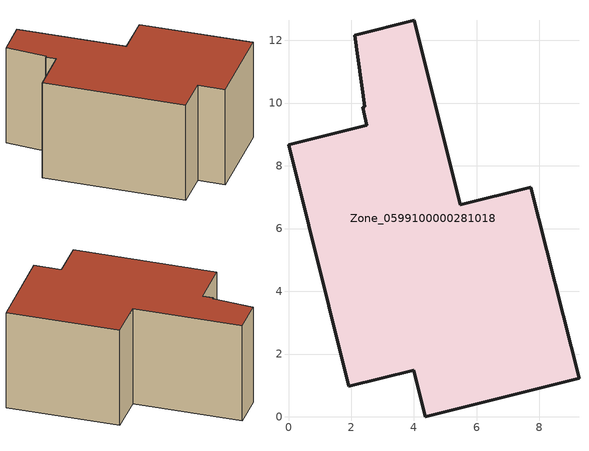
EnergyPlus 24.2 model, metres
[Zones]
Zone_0599100000281018
 floor ground (C_G): 2.11,12.16 4.01,12.64 5.48,6.76 7.73,7.32 9.26,1.22 4.36,0 3.99,1.49 1.92,0.98 0,8.67 2.5,9.3 2.36,9.87 2.44,9.88 z0
 wall outside (C_F): 1.92,0.98 3.99,1.49 4.36,0 9.26,1.22 7.73,7.32 5.48,6.76 4.01,12.64 2.11,12.16 2.44,9.88 2.36,9.87 2.5,9.3 0,8.67 1.92,0.98 z0:5.87
 roof outside (C_R): 4.01,12.64 2.11,12.16 2.44,9.88 2.36,9.87 2.5,9.3 0,8.67 1.92,0.98 3.99,1.49 4.36,0 9.26,1.22 7.73,7.32 5.48,6.76 z5.87
[BUILDING]
Pand.0599100000281018: North Axis=0; Terrain=City; Loads Convergence Tolerance Value=0.04; Temperature Convergence Tolerance Value=0.4; Solar Distribution=FullExterior; Maximum Number of Warmup Days=25; Minimum Number of Warmup Days=1
[Site:Location]
Rotterdam.The.Hague.AP_ZH_NLD Design_Conditions: Latitude=51.96; Longitude=4.45; Time Zone=1; Elevation=-4.5
[SITE:GROUNDTEMPERATURE:BUILDINGSURFACE]
18, 18, 18, 18, 18, 18, 18, 18, 18, 18, 18, 18
[MATERIAL] Thermal Absorptance=0.9; Solar Absorptance=0.7; Visible Absorptance=0.7
Name | Roughness | Thickness | Conductivity | Density | Specific Heat
G.TI.1965-1974 | MediumSmooth | 0.15 | 0.882353 | 540 | 1210
F.TI.1965-1974 | Rough | 0.3 | 0.697674 | 1920 | 840
R.TI.1965-1974 | MediumRough | 0.2 | 0.232558 | 1500 | 1000
[CONSTRUCTION]
C_G: G.TI.1965-1974
C_F: F.TI.1965-1974
C_R: R.TI.1965-1974
[ZONE]
Zone_0599100000281018: Type=1; Multiplier=1; Ceiling Height=Autocalculate; Volume=Autocalculate; Floor Area=autocalculate; Part of Total Floor Area=Yes
[ZONEINFILTRATION:DESIGNFLOWRATE]
Infil_Zone_0599100000281018: Zone or ZoneList or Space or SpaceList=Zone_0599100000281018; Schedule=AlwaysOn; Design Flow Rate Calculation Method=Flow/Area; Flow Rate per Floor Area=0.003; Constant Term Coefficient=1; Temperature Term Coefficient=0; Velocity Term Coefficient=0; Velocity Squared Term Coefficient=0
[HVACTEMPLATE:ZONE:IDEALLOADSAIRSYSTEM]
Zone_0599100000281018: Maximum Heating Supply Air Temperature=50; Minimum Cooling Supply Air Temperature=13; Maximum Heating Supply Air Humidity Ratio=0.0156; Minimum Cooling Supply Air Humidity Ratio=0.0077; Heating Limit=NoLimit; Cooling Limit=NoLimit; Dehumidification Control Type=ConstantSensibleHeatRatio; Cooling Sensible Heat Ratio=0.7; Dehumidification Setpoint=60; Humidification Control Type=None; Humidification Setpoint=30; Outdoor Air Method=None; Outdoor Air Flow Rate per Person=0.00944; Outdoor Air Flow Rate per Zone Floor Area=0; Outdoor Air Flow Rate per Zone=0; Demand Controlled Ventilation Type=None; Outdoor Air Economizer Type=NoEconomizer; Heat Recovery Type=None; Sensible Heat Recovery Effectiveness=0.7; Latent Heat Recovery Effectiveness=0.65
[ZONECONTROL:THERMOSTAT]
ThermostatControl_Zone_0599100000281018: Zone or ZoneList=Zone_0599100000281018; Control Type Schedule=DualSetpointControlType; Control 1=Thermostat_Zone_0599100000281018; Temperature Difference Between Cutout And Setpoint=0
[THERMOSTATSETPOINT:DUALSETPOINT]
Thermostat_Zone_0599100000281018: Heating Setpoint Temperature Schedule=HeatingSetpoint_Zone_0599100000281018; Cooling Setpoint Temperature Schedule=CoolingSetpoint_Zone_0599100000281018
[SCHEDULE:COMPACT]
HeatingSetpoint_Zone_0599100000281018: Through: 12/31, For: AllDays, Until: 24:00, 21
CoolingSetpoint_Zone_0599100000281018: Through: 12/31, For: AllDays, Until: 24:00, 24
DualSetpointControlType: Through: 12/31, For: AllDays, Until: 24:00, 4
AlwaysOn: Through: 12/31, For: AllDays, Until: 24:00, 1
